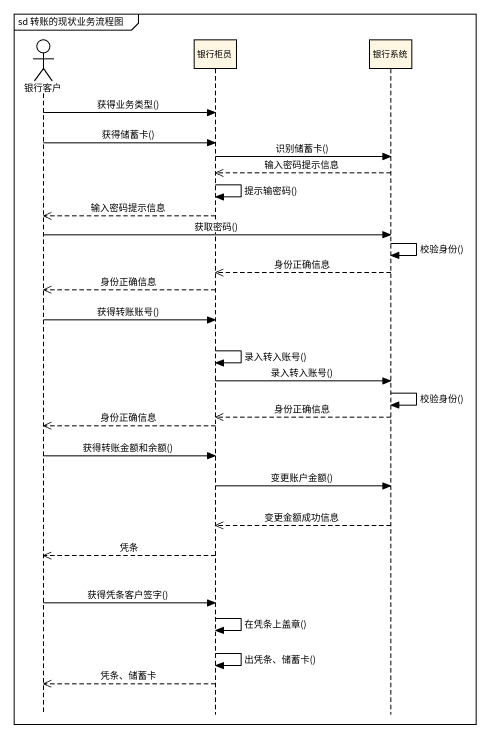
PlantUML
@startuml
mainframe sd 转账的现状业务流程图
hide footbox
actor 银行客户
participant 银行柜员
participant 银行系统

银行客户 -> 银行柜员 : 获得业务类型()
银行客户 -> 银行柜员 : 获得储蓄卡()
银行柜员 -> 银行系统 : 识别储蓄卡()
银行系统 -->> 银行柜员 : 输入密码提示信息
银行柜员 -> 银行柜员 : 提示输密码()
银行柜员 -->> 银行客户 : 输入密码提示信息
银行客户 -> 银行系统 : 获取密码()
银行系统 -> 银行系统 : 校验身份()
银行系统 -->> 银行柜员 : 身份正确信息
银行柜员 -->> 银行客户 : 身份正确信息
银行客户 -> 银行柜员 : 获得转账账号()
银行柜员 -> 银行柜员 : 录入转入账号()
银行柜员 -> 银行系统 : 录入转入账号()
银行系统 -> 银行系统 : 校验身份()
银行系统 -->> 银行柜员 : 身份正确信息
银行柜员 -->> 银行客户 : 身份正确信息
银行客户 -> 银行柜员 : 获得转账金额和余额()
银行柜员 -> 银行系统 : 变更账户金额()
银行系统 -->> 银行柜员 : 变更金额成功信息
银行柜员 -->> 银行客户 : 凭条
银行客户 -> 银行柜员 : 获得凭条客户签字()
银行柜员 -> 银行柜员 : 在凭条上盖章()
银行柜员 -> 银行柜员 : 出凭条、储蓄卡()
银行柜员 -->> 银行客户 : 凭条、储蓄卡
@enduml
